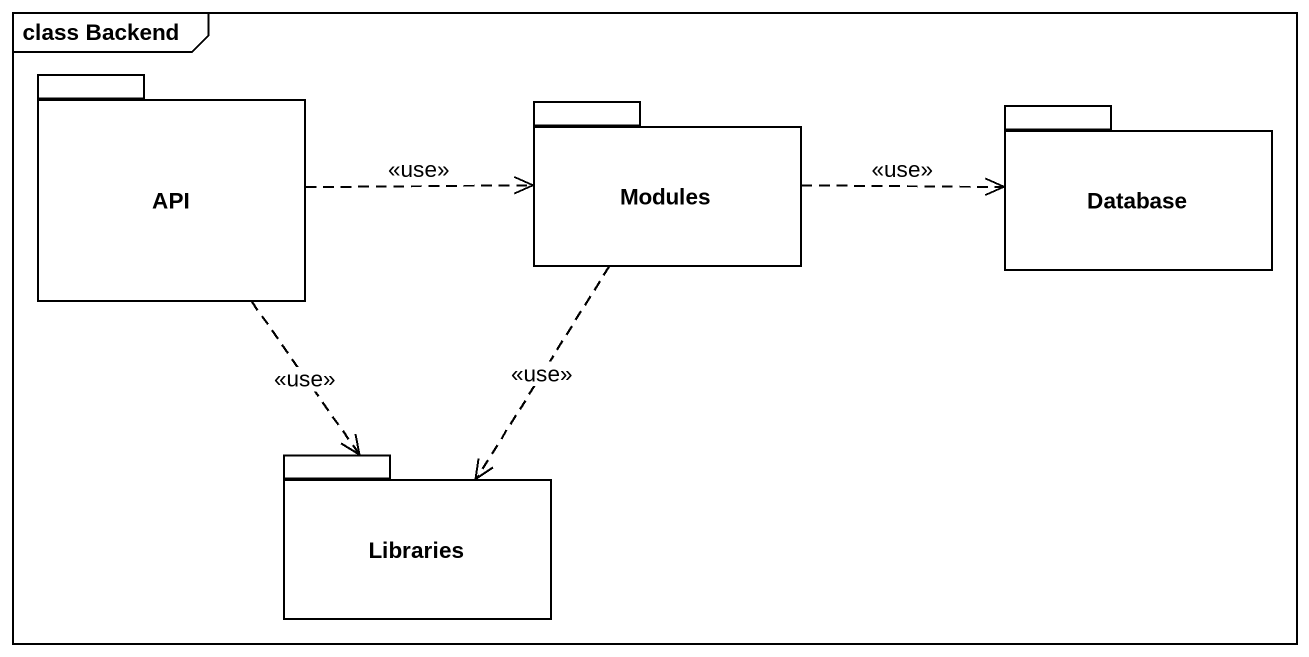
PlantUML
@startuml
mainframe class Backend
package API {
}
package Modules {
}
package "Database" as Database_ {
}
package Libraries {
}
API .right.> Modules : <<use>>
API ..> Libraries : <<use>>
Modules .right.> Database_ : <<use>>
Modules ..> Libraries : <<use>>
@enduml
